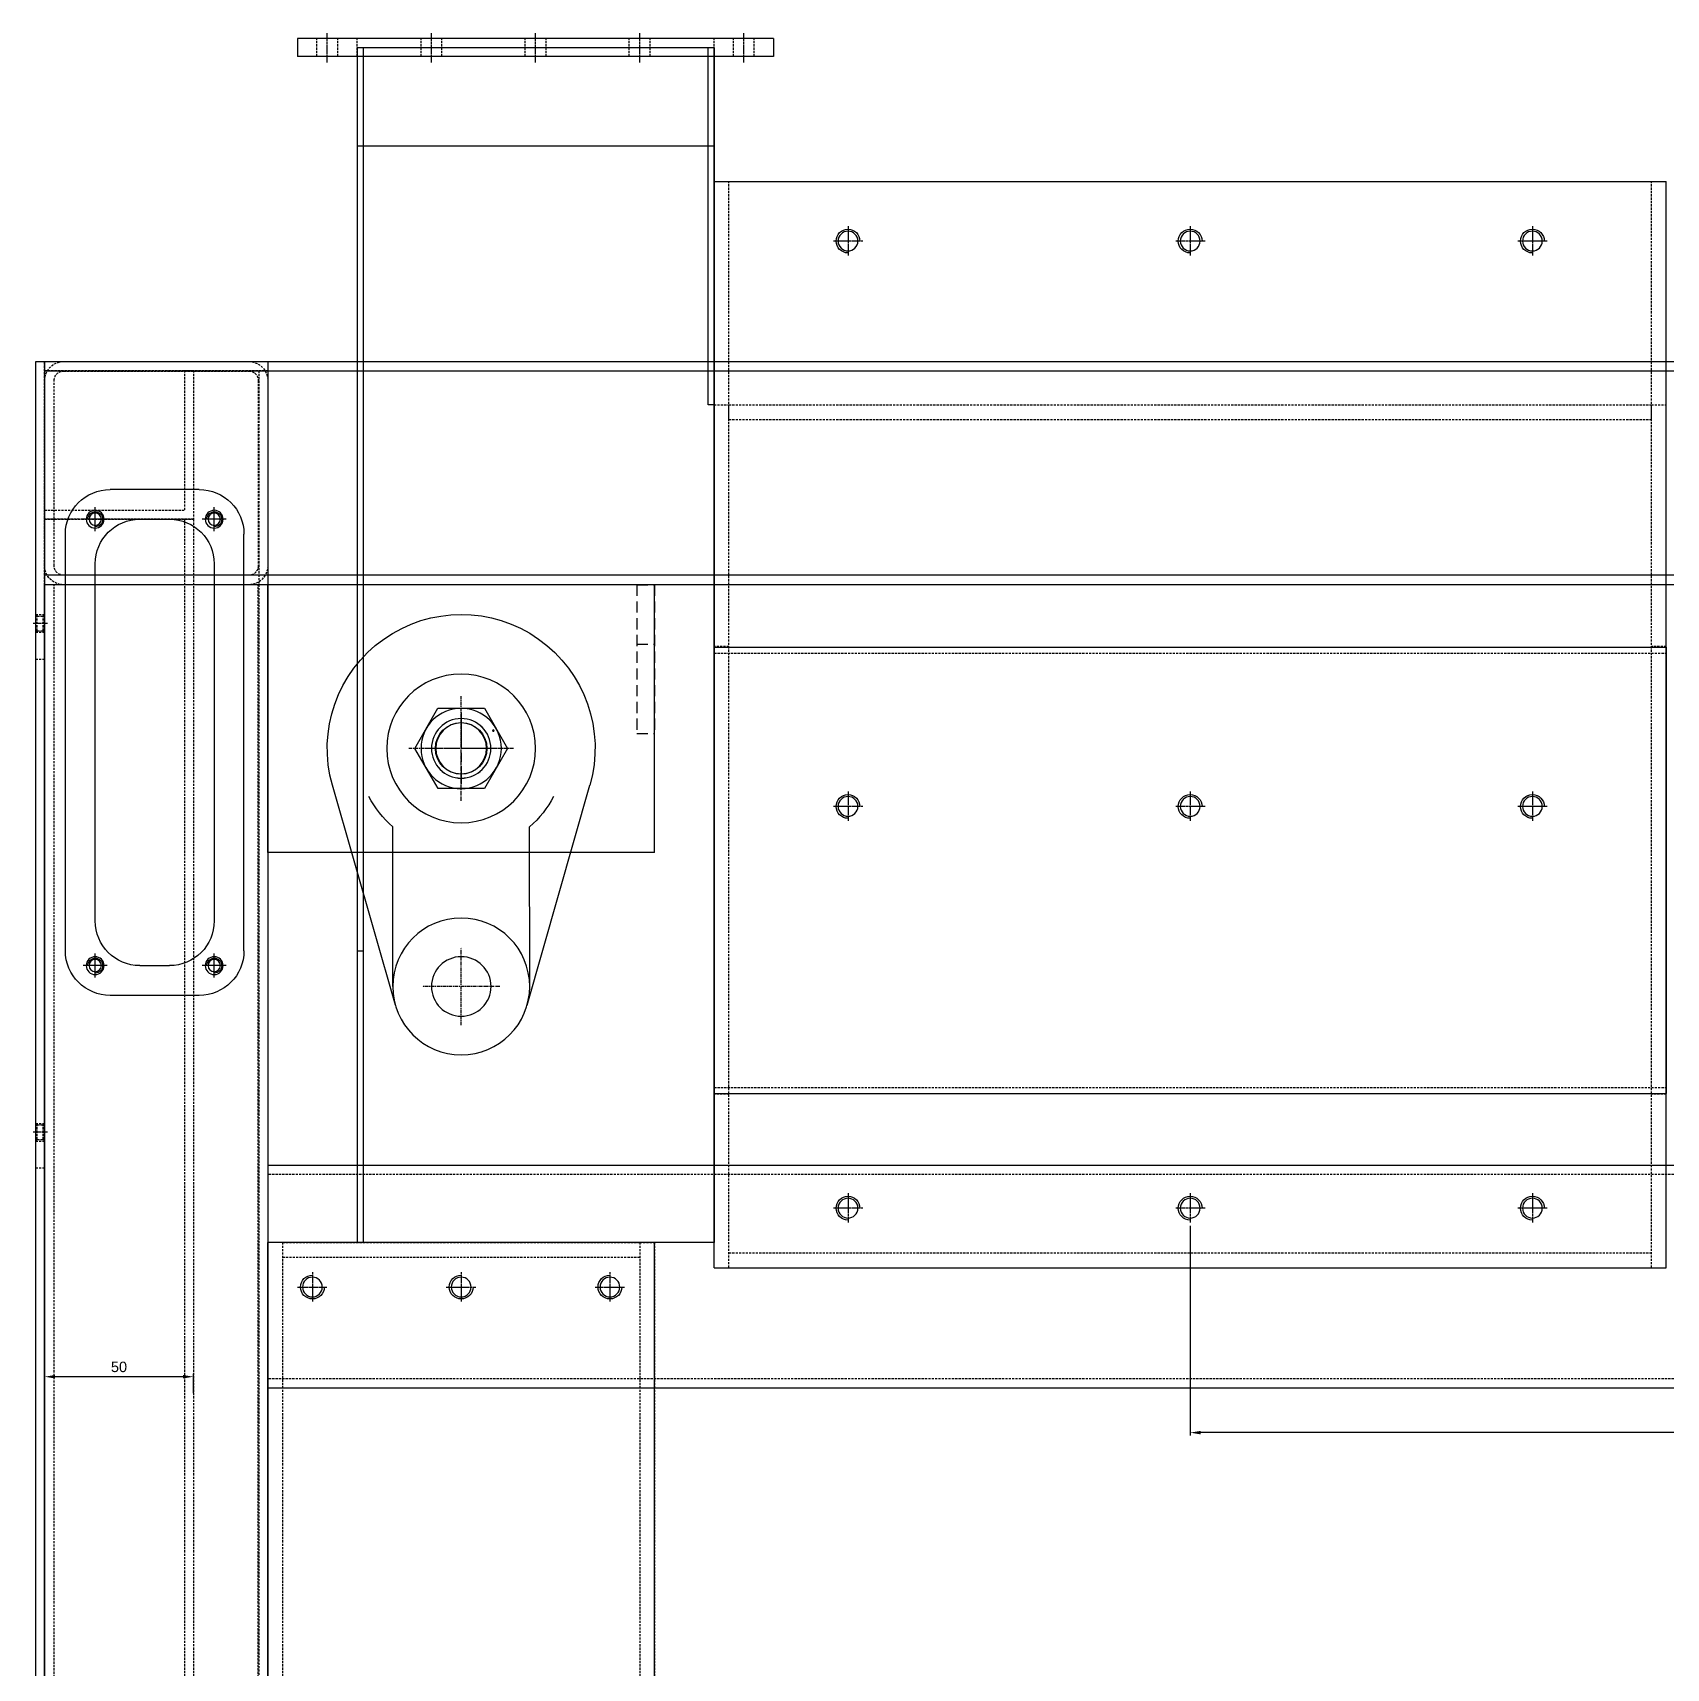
# Model space of a CAD drawing. Header units: millimetres. Extents: x -18234 to 26733, y 279 to 18488.
# Drawn here: x 20409 to 20958, y 9649 to 10198 of the extents above; entities that cross this region are included whole.
import ezdxf

# ---------------------------------------------------------------- set-up
doc = ezdxf.new("R2010")
doc.units = ezdxf.units.MM
for name, pattern in [('AM_ISO08W050', [18, 12, -1.5, 3, -1.5]), ('CENTER', [2, 1.25, -0.25, 0.25, -0.25]), ('HIDDEN', [0.375, 0.25, -0.125])]:
    doc.linetypes.add(name, pattern=pattern)
for name, color, linetype in [('BOM-UDEF', 3, 'Continuous'), ('CL', 1, 'CENTER'), ('H', 2, 'HIDDEN'), ('HL', 2, 'HIDDEN'), ('RD', 5, 'Continuous')]:
    doc.layers.add(name, color=color, linetype=linetype)
doc.styles.get("Standard").update_dxf_attribs({"font": 'arial.ttf'})
doc.dimstyles.new('사본 AM_ISO', dxfattribs={"dimtxt": 3.5, "dimasz": 3.5, "dimexe": 1, "dimexo": 1, "dimgap": 1.5, "dimtad": 1, "dimdsep": 46, "dimtxsty": 'Standard', "dimcen": 0, "dimclrd": 7, "dimclre": 7, "dimclrt": 2, "dimadec": 0, "dimazin": 2, "dimtp": 0.1, "dimtm": 0.1, "dimtfac": 0.71, "dimtmove": 0, "dimatfit": 3, "dimfxl": 8, "dimtfill": 1, "dimlwd": -1, "dimlwe": -1, "dimarcsym": 1})

# ---------------------------------------------------------------- blocks, each defined once
blk = doc.blocks.new('*D669')
at = {"color": 7, "linetype": 'ByBlock', "ltscale": 0.5, "transparency": 16777216}
for p, q in [((21448.31, 9820.17), (21448.31, 9726.83)), ((20798.31, 9797.28), (20798.31, 9726.83)), ((21444.81, 9727.83), (20801.81, 9727.83))]:
    blk.add_line(p, q, dxfattribs=at)
at = {"color": 7, "ltscale": 0.5, "transparency": 16777216}
for points in [[(20801.81, 9728.42), (20801.81, 9727.25), (20798.31, 9727.83)], [(21444.81, 9728.42), (21444.81, 9727.25), (21448.31, 9727.83)]]:
    blk.add_solid(points, dxfattribs=at)
at = {"layer": 'DEFPOINTS', "color": 0, "ltscale": 0.5, "transparency": 16777216}
for p in [(21448.31, 9821.17), (20798.31, 9798.28), (20798.31, 9727.83)]:
    blk.add_point(p, dxfattribs=at)
at = {"color": 2, "ltscale": 0.5, "transparency": 16777216, "insert": (21123.31, 9731.12), "char_height": 3.5, "attachment_point": 5, "bg_fill": 3, "box_fill_scale": 1.1, "bg_fill_color": 256, "bg_fill_true_color": 13158600, "bg_fill_transparency": 0}
blk.add_mtext('650', dxfattribs=at)
blk = doc.blocks.new('y8ll')
at = {"ltscale": 0.5}
for p, q in [((206532.54, 29889.07), (205707.54, 29889.07)), ((205707.54, 29889.07), (205707.54, 29814.07)), ((206532.54, 29889.07), (206532.54, 29814.07)), ((205707.54, 29814.07), (206532.54, 29814.07))]:
    blk.add_line(p, q, dxfattribs=at)
at = {"layer": 'HL', "ltscale": 3}
for p, q in [((205707.54, 29885.87), (206532.54, 29885.87)), ((205707.54, 29817.27), (206532.54, 29817.27))]:
    blk.add_line(p, q, dxfattribs=at)
blk = doc.blocks.new('875654')
at = {"layer": 'HL', "ltscale": 3}
for p, q in [((237346.1, 2606.34), (237283.9, 2606.34)), ((237277.5, 2599.94), (237277.5, 2537.74)), ((237280.7, 2599.94), (237280.7, 2537.74)), ((237346.1, 2603.14), (237283.9, 2603.14)), ((237349.3, 2537.74), (237349.3, 2599.94)), ((237352.5, 2537.74), (237352.5, 2599.94)), ((237283.9, 2534.54), (237346.1, 2534.54)), ((237283.9, 2531.34), (237346.1, 2531.34))]:
    blk.add_line(p, q, dxfattribs=at)
for centre, radius, start, end in [((237283.9, 2599.94), 6.4, 90, 180), ((237346.1, 2599.94), 6.4, 0, 90), ((237283.9, 2599.94), 3.2, 90, 180), ((237346.1, 2599.94), 3.2, 0, 90), ((237283.9, 2537.74), 6.4, 180, 270), ((237283.9, 2537.74), 3.2, 180, 270), ((237346.1, 2537.74), 6.4, 270, 0), ((237346.1, 2537.74), 3.2, 270, 0)]:
    blk.add_arc(centre, radius, start, end, dxfattribs=at)
blk = doc.blocks.new('5WW')
at = {"ltscale": 0.5}
for p, q in [((194368.82, 19052.97), (192913.82, 19052.97)), ((194368.82, 19052.97), (194368.82, 18977.97)), ((192913.82, 18977.97), (194368.82, 18977.97))]:
    blk.add_line(p, q, dxfattribs=at)
at = {"layer": 'HL', "ltscale": 3}
for p, q in [((192913.82, 19049.77), (194368.82, 19049.77)), ((192913.82, 18981.17), (194368.82, 18981.17))]:
    blk.add_line(p, q, dxfattribs=at)
blk = doc.blocks.new('567W')
at = {"ltscale": 0.5}
for p, q in [((198484.89, 18128.05), (197944.89, 18128.05)), ((197944.89, 18128.05), (197944.89, 18053.05)), ((198484.89, 18128.05), (198484.89, 18053.05)), ((197944.89, 18053.05), (198484.89, 18053.05))]:
    blk.add_line(p, q, dxfattribs=at)
at = {"layer": 'HL', "ltscale": 3}
for p, q in [((197944.89, 18124.85), (198484.89, 18124.85)), ((197944.89, 18056.25), (198484.89, 18056.25))]:
    blk.add_line(p, q, dxfattribs=at)
blk = doc.blocks.new('TUWW')
at = {"ltscale": 0.5}
blk.add_circle((205051.78, 17531.93), 3.32, dxfattribs=at)
at = {"color": 1, "ltscale": 0.5}
blk.add_arc((205051.78, 17531.93), 4, 270, 180, dxfattribs=at)
at = {"layer": 'CL', "ltscale": 0.5}
for p, q in [((205051.78, 17536.93), (205051.78, 17526.93)), ((205046.78, 17531.93), (205056.78, 17531.93))]:
    blk.add_line(p, q, dxfattribs=at)
blk = doc.blocks.new('6rwrw')
at = {"color": 6, "ltscale": 0.5}
for p, q in [((112358.2, -24198.7), (112358.2, -23833.7)), ((112358.2, -23833.7), (112678.2, -23833.7)), ((112678.2, -24198.7), (112678.2, -23833.7)), ((112358.2, -24198.7), (112678.2, -24198.7))]:
    blk.add_line(p, q, dxfattribs=at)
at = {"extrusion": (0, 0, -1), "zscale": -1}
for p in [(-317454.98, -41385.63), (-317569.98, -41385.63), (-317684.98, -41385.63), (-317454.98, -41575.63), (-317569.98, -41575.63), (-317684.98, -41575.63), (-317454.98, -41710.63), (-317569.98, -41710.63), (-317684.98, -41710.63)]:
    blk.add_blockref('TUWW', p, dxfattribs=at)
blk = doc.blocks.new('56rtw')
at = {"layer": 'HL', "ltscale": 3}
for p, q in [((112364.2, -24436.14), (112364.2, -24431.14)), ((112364.2, -24431.14), (112674.2, -24431.14)), ((112364.2, -24436.14), (112674.2, -24436.14)), ((112674.2, -24436.14), (112674.2, -24431.14))]:
    blk.add_line(p, q, dxfattribs=at)
blk = doc.blocks.new('ruwrwr')
at = {"layer": 'HL', "ltscale": 3}
for p, q in [((111758.22, -24436.14), (111758.22, -24431.14)), ((112123.22, -24431.14), (111758.22, -24431.14)), ((112123.22, -24436.14), (111758.22, -24436.14)), ((111833.22, -24436.14), (111833.22, -24431.14)), ((111914.47, -24431.14), (111914.47, -24436.14)), ((112064.97, -24431.14), (112064.97, -24436.14)), ((112123.22, -24436.14), (112123.22, -24431.14))]:
    blk.add_line(p, q, dxfattribs=at)
blk = doc.blocks.new('9wtew')
at = {"color": 6}
for name, p in [('6rwrw', (0, 965.68)), ('56rtw', (-1, 1488.12)), ('56rtw', (-1, 1203.12))]:
    blk.add_blockref(name, p, dxfattribs=at)
at = {"color": 6, "rotation": 270}
for p in [(136794.33, 88890.2), (137109.33, 88890.2)]:
    blk.add_blockref('ruwrwr', p, dxfattribs=at)
blk = doc.blocks.new('oisef')
at = {"color": 6, "ltscale": 0.5}
for p, q in [((110821.03, -22771.81), (111141.03, -22771.81)), ((110821.03, -22771.81), (110821.03, -22921.81)), ((111141.03, -22771.81), (111141.03, -22921.81)), ((110821.03, -22921.81), (111141.03, -22921.81))]:
    blk.add_line(p, q, dxfattribs=at)
at = {"layer": 'HL', "ltscale": 3}
for p, q in [((110821.03, -22773.81), (111141.03, -22773.81)), ((110821.03, -22919.81), (111141.03, -22919.81))]:
    blk.add_line(p, q, dxfattribs=at)
blk = doc.blocks.new('56ertew')
at = {"color": 6, "ltscale": 0.5}
for p, q in [((110821.03, -23800.56), (110821.03, -23950.56)), ((110821.03, -23800.56), (111141.03, -23800.56)), ((111141.03, -23800.56), (111141.03, -23950.56)), ((110821.03, -23950.56), (111141.03, -23950.56))]:
    blk.add_line(p, q, dxfattribs=at)
blk = doc.blocks.new('6uwew')
at = {"color": 6}
for name, p in [('oisef', (0, -148.93)), ('56ertew', (0, 879.83))]:
    blk.add_blockref(name, p, dxfattribs=at)
blk = doc.blocks.new('673')
at = {"color": 6}
for name, p in [('9wtew', (-1608.86, -32.5)), ('6uwew', (-71.69, -136.28))]:
    blk.add_blockref(name, p, dxfattribs=at)
blk = doc.blocks.new('ruwtt')
at = {"color": 6, "ltscale": 0.5}
for p, q in [((114477.46, -24283.23), (114477.46, -24153.23)), ((114477.46, -24153.23), (114697.46, -24153.23)), ((114697.46, -24283.23), (114697.46, -24153.23)), ((114477.46, -24283.23), (114697.46, -24283.23))]:
    blk.add_line(p, q, dxfattribs=at)
at = {"extrusion": (0, 0, -1), "zscale": -1}
for p in [(-319544.24, -41700.16), (-319734.24, -41700.16), (-319544.24, -41750.16), (-319734.24, -41750.16), (-319544.24, -41800.16), (-319734.24, -41800.16)]:
    blk.add_blockref('TUWW', p, dxfattribs=at)
blk = doc.blocks.new('76iw')
at = {"layer": 'HL', "ltscale": 3}
for p, q in [((114477.46, -24486.01), (114477.46, -24481.01)), ((114697.46, -24481.01), (114477.46, -24481.01)), ((114697.46, -24486.01), (114477.46, -24486.01)), ((114697.46, -24486.01), (114697.46, -24481.01))]:
    blk.add_line(p, q, dxfattribs=at)
blk = doc.blocks.new('i83e')
at = {"layer": 'HL', "ltscale": 3}
for p, q in [((114073.18, -24486.01), (114073.18, -24481.01)), ((114193.18, -24481.01), (114073.18, -24481.01)), ((114193.18, -24486.01), (114073.18, -24486.01)), ((114193.18, -24486.01), (114193.18, -24481.01))]:
    blk.add_line(p, q, dxfattribs=at)
blk = doc.blocks.new('6uwte')
at = {"color": 6}
for name, p in [('ruwtt', (0, 655.7)), ('76iw', (0, 983.48))]:
    blk.add_blockref(name, p, dxfattribs=at)
at = {"color": 6, "xscale": -1}
for name, p, rotation in [('i83e', (138963.47, -137695.71), 270), ('76iw', (0, -48108.54), 180)]:
    blk.add_blockref(name, p, dxfattribs=dict(at, rotation=rotation))
at = {"color": 6, "rotation": 90}
blk.add_blockref('i83e', (90211.45, -137695.71), dxfattribs=at)
blk = doc.blocks.new('7ett')
at = {"ltscale": 0.5}
for q in [(110182.17, -26657.2), (110792.17, -25672.2)]:
    blk.add_line((110182.17, -25672.2), q, dxfattribs=at)
blk = doc.blocks.new('5tu4t')
at = {"color": 6}
for name, p in [('673', (5343.51, -928.8)), ('7ett', (5685.68, 1782.38))]:
    blk.add_blockref(name, p, dxfattribs=at)
at = {"color": 0, "extrusion": (0, 0, -1), "zscale": -1}
blk.add_blockref('875654', (-353220.35, -26496.16), dxfattribs=at)
at = {"extrusion": (0, 0, -1), "zscale": -1}
for name, p in [('5WW', (-310236.67, -42942.79)), ('567W', (-314427.74, -42287.87))]:
    blk.add_blockref(name, p, dxfattribs=at)
at = {"color": 0, "extrusion": (0, 0, -1), "zscale": -1, "rotation": 90}
blk.add_blockref('y8ll', (-86053.78, -230497.36), dxfattribs=at)
at = {"color": 6, "rotation": 90}
blk.add_blockref('6uwte', (92445.32, -138883.28), dxfattribs=at)
blk = doc.blocks.new('y4ee')
at = {"ltscale": 0.5}
blk.add_circle((159827.27, 26534.39), 2.07, dxfattribs=at)
at = {"color": 1, "ltscale": 0.5}
blk.add_arc((159827.27, 26534.39), 2.5, 270, 180, dxfattribs=at)
at = {"layer": 'CL', "ltscale": 0.5}
for p, q in [((159827.27, 26537.89), (159827.27, 26530.89)), ((159823.77, 26534.39), (159830.77, 26534.39))]:
    blk.add_line(p, q, dxfattribs=at)
blk = doc.blocks.new('56ertet')
at = {"layer": 'CL', "ltscale": 0.5}
blk.add_line((163010.09, 32886.01), (163005.09, 32886.01), dxfattribs=at)
at = {"layer": 'HL', "ltscale": 3}
for p, q in [((163006.09, 32889.01), (163006.63, 32888.46)), ((163006.09, 32889.01), (163009.09, 32889.01)), ((163006.63, 32888.46), (163006.63, 32883.55)), ((163006.63, 32888.46), (163008.55, 32888.46)), ((163008.55, 32888.46), (163009.09, 32889.01)), ((163008.55, 32888.46), (163008.55, 32883.55)), ((163006.09, 32883.01), (163006.63, 32883.55)), ((163006.09, 32883.01), (163009.09, 32883.01)), ((163006.63, 32883.55), (163008.55, 32883.55)), ((163008.55, 32883.55), (163009.09, 32883.01))]:
    blk.add_line(p, q, dxfattribs=at)
blk = doc.blocks.new('r6werw4t')
at = {"ltscale": 0.5}
for p, q in [((165472.76, 36093.26), (164562.76, 36093.26)), ((165472.76, 36015.26), (165472.76, 36093.26)), ((165404.76, 36075.26), (165284.76, 36075.26)), ((165269.76, 36050.26), (165269.76, 36060.26)), ((165419.76, 36050.26), (165419.76, 36060.26)), ((165284.76, 36035.26), (165404.76, 36035.26)), ((164562.76, 36015.26), (165472.76, 36015.26))]:
    blk.add_line(p, q, dxfattribs=at)
for centre, start, end in [((165284.76, 36060.26), 90, 180), ((165404.76, 36060.26), 0, 90), ((165284.76, 36050.26), 180, 270), ((165404.76, 36050.26), 270, 0)]:
    blk.add_arc(centre, 15, start, end, dxfattribs=at)
at = {"layer": 'HL', "ltscale": 3}
for p, q in [((165469.76, 36018.26), (165469.76, 36093.26)), ((164562.76, 36018.26), (165472.76, 36018.26)), ((165201.76, 36015.26), (165201.76, 36018.26)), ((165372.76, 36015.26), (165372.76, 36018.26))]:
    blk.add_line(p, q, dxfattribs=at)
at = {"color": 6}
for p in [(5442.48, 9540.88), (5592.48, 9540.88), (5442.48, 9500.88), (5592.48, 9500.88)]:
    blk.add_blockref('y4ee', p, dxfattribs=at)
at = {"rotation": 90}
for p in [(198099.76, -126990.82), (198270.76, -126990.82)]:
    blk.add_blockref('56ertet', p, dxfattribs=at)
blk = doc.blocks.new('eywerw')
at = {"ltscale": 0.5}
blk.add_circle((158547.68, 31157.1), 3, dxfattribs=at)
at = {"layer": 'CL', "ltscale": 0.5}
for p, q in [((158547.68, 31161.13), (158547.68, 31153.07)), ((158543.65, 31157.1), (158551.7, 31157.1))]:
    blk.add_line(p, q, dxfattribs=at)
blk = doc.blocks.new('5ywrw')
at = {"ltscale": 0.5}
for p, q in [((158520.19, 31242.74), (158660.19, 31242.74)), ((158505.19, 31227.74), (158505.19, 31197.74)), ((158675.19, 31227.74), (158675.19, 31197.74)), ((158520.19, 31182.74), (158660.19, 31182.74))]:
    blk.add_line(p, q, dxfattribs=at)
for centre, start, end in [((158520.19, 31227.74), 90, 180), ((158660.19, 31227.74), 0, 90), ((158520.19, 31197.74), 180, 270), ((158660.19, 31197.74), 270, 0)]:
    blk.add_arc(centre, 15, start, end, dxfattribs=at)
for p in [(-32.49, 75.64), (117.51, 75.64), (-32.49, 35.64), (117.51, 35.64)]:
    blk.add_blockref('eywerw', p)
blk = doc.blocks.new('t7werwt')
at = {"layer": 'HL', "ltscale": 3}
for p, q in [((164615.76, 33415.3), (164615.76, 33365.3)), ((165419.76, 33415.3), (164615.76, 33415.3)), ((165419.76, 33412.3), (164615.76, 33412.3)), ((165419.76, 33415.3), (165419.76, 33365.3)), ((165419.76, 33365.3), (164615.76, 33365.3))]:
    blk.add_line(p, q, dxfattribs=at)
blk = doc.blocks.new('7twrr')
at = {"layer": 'HL', "ltscale": 3}
for p, q in [((155237.37, 35893.62), (155237.37, 35943.62)), ((155287.37, 35943.62), (155237.37, 35943.62)), ((155287.37, 35940.62), (155240.37, 35940.62)), ((155240.37, 35893.62), (155240.37, 35940.62)), ((155287.37, 35940.62), (155287.37, 35943.62)), ((155240.37, 35893.62), (155237.37, 35893.62))]:
    blk.add_line(p, q, dxfattribs=at)
blk = doc.blocks.new('578w4w')
at = {"layer": 'HL', "ltscale": 3}
for p, q in [((163133.56, 33730.06), (163133.56, 33680.06)), ((163937.56, 33730.06), (163133.56, 33730.06)), ((163937.56, 33727.06), (163133.56, 33727.06)), ((163937.56, 33730.06), (163937.56, 33680.06)), ((163937.56, 33680.06), (163133.56, 33680.06))]:
    blk.add_line(p, q, dxfattribs=at)
blk = doc.blocks.new('56w4w')
at = {"layer": 'HL', "ltscale": 3}
for p, q in [((163987.56, 34196.27), (163083.56, 34196.27)), ((163987.56, 34193.27), (163083.56, 34193.27)), ((163987.56, 34121.27), (163987.56, 34196.27)), ((163987.56, 34121.27), (163083.56, 34121.27))]:
    blk.add_line(p, q, dxfattribs=at)
blk = doc.blocks.new('6uwtrt')
for name, p in [('r6werw4t', (-3640.08, 0)), ('56w4w', (-2157.89, 1896.99)), ('5ywrw', (3114.48, 4842.52)), ('t7werwt', (-3640.08, 2652.97)), ('578w4w', (-2157.89, 2338.2)), ('7twrr', (6542.31, 124.65))]:
    blk.add_blockref(name, p)
blk = doc.blocks.new('5uwerwt')
at = {"rotation": 90}
blk.add_blockref('6uwtrt', (192830.5, -128822.19), dxfattribs=at)
blk = doc.blocks.new('*D680')
at = {"color": 7, "linetype": 'ByBlock', "ltscale": 0.5, "transparency": 16777216}
for p, q in [((20413.31, 9741.1), (20413.31, 9747.63)), ((20459.81, 9746.63), (20416.81, 9746.63)), ((20463.31, 9741.1), (20463.31, 9747.63))]:
    blk.add_line(p, q, dxfattribs=at)
at = {"color": 7, "ltscale": 0.5, "transparency": 16777216}
for points in [[(20416.81, 9747.21), (20416.81, 9746.04), (20413.31, 9746.63)], [(20459.81, 9747.21), (20459.81, 9746.04), (20463.31, 9746.63)]]:
    blk.add_solid(points, dxfattribs=at)
at = {"layer": 'DEFPOINTS', "color": 0, "ltscale": 0.5, "transparency": 16777216}
for p in [(20413.31, 9746.63), (20413.31, 9740.1), (20463.31, 9740.1)]:
    blk.add_point(p, dxfattribs=at)
at = {"color": 2, "ltscale": 0.5, "transparency": 16777216, "insert": (20438.31, 9749.91), "char_height": 3.5, "attachment_point": 5, "bg_fill": 3, "box_fill_scale": 1.1, "bg_fill_color": 256, "bg_fill_true_color": 13158600, "bg_fill_transparency": 0}
blk.add_mtext('50', dxfattribs=at)
blk = doc.blocks.new('tyjurer')
at = {"layer": 'CL', "ltscale": 0.5}
blk.add_line((285241.21, 11093.09), (285251.21, 11093.09), dxfattribs=at)
at = {"layer": 'HL', "ltscale": 3}
for p, q in [((285243.21, 11096.59), (285249.21, 11096.59)), ((285243.21, 11089.59), (285249.21, 11089.59))]:
    blk.add_line(p, q, dxfattribs=at)
blk = doc.blocks.new('4werwt2')
at = {"color": 6, "ltscale": 0.5}
for p, q in [((217117.8, 19314.09), (217117.8, 19308.09)), ((217117.8, 19314.09), (217277.8, 19314.09)), ((217277.8, 19314.09), (217277.8, 19308.09)), ((217117.8, 19308.09), (217277.8, 19308.09))]:
    blk.add_line(p, q, dxfattribs=at)
at = {"layer": 'HL', "ltscale": 3}
for p, q in [((217137.8, 19308.09), (217137.8, 19314.09)), ((217257.8, 19308.09), (217257.8, 19314.09))]:
    blk.add_line(p, q, dxfattribs=at)
at = {"color": 6, "rotation": 90}
for p in [(228220.89, -265935.13), (228255.89, -265935.13), (228290.89, -265935.13), (228325.89, -265935.13), (228360.89, -265935.13)]:
    blk.add_blockref('tyjurer', p, dxfattribs=at)
blk = doc.blocks.new('ertywtw')
at = {"color": 6, "ltscale": 0.5}
for p, q in [((115426.14, -27307.12), (115546.14, -27307.12)), ((115426.14, -27307.12), (115426.14, -27708.62)), ((115428.14, -27307.12), (115428.14, -27708.62)), ((115544.14, -27427.12), (115544.14, -27307.12)), ((115546.14, -27427.12), (115546.14, -27307.12)), ((115546.14, -27307.12), (115546.14, -27708.62)), ((115546.14, -27427.12), (115544.14, -27427.12)), ((115426.14, -27610.62), (115428.14, -27610.62)), ((115546.14, -27708.62), (115426.14, -27708.62))]:
    blk.add_line(p, q, dxfattribs=at)
blk = doc.blocks.new('hukse')
at = {"color": 6, "ltscale": 0.5}
for p, q in [((115426.14, -28035.45), (115426.14, -28068.45)), ((115426.14, -28035.45), (115546.14, -28035.45)), ((115546.14, -28035.45), (115546.14, -28068.45)), ((115426.14, -28068.45), (115546.14, -28068.45))]:
    blk.add_line(p, q, dxfattribs=at)
blk = doc.blocks.new('7et')
at = {"xscale": -1}
blk.add_blockref('4werwt2', (332683.94, -46618.21), dxfattribs=at)
at = {"color": 6}
for name, p in [('ertywtw', (0, 0)), ('hukse', (0, 728.33))]:
    blk.add_blockref(name, p, dxfattribs=at)
blk = doc.blocks.new('yiiyik')
at = {"ltscale": 0.5}
for p, q in [((205215.39, 28869.14), (202315.39, 28869.14)), ((205215.39, 28869.14), (205215.39, 28794.14)), ((202315.39, 28794.14), (205215.39, 28794.14))]:
    blk.add_line(p, q, dxfattribs=at)
at = {"layer": 'HL', "ltscale": 3}
for p, q in [((202315.39, 28865.94), (205215.39, 28865.94)), ((202315.39, 28797.34), (205215.39, 28797.34))]:
    blk.add_line(p, q, dxfattribs=at)
blk = doc.blocks.new('5ysrgsds')
at = {"color": 1, "linetype": 'AM_ISO08W050'}
for p, q in [((32769.17, -91740.58), (32769.17, -91764.58)), ((32757.17, -91752.58), (32781.17, -91752.58))]:
    blk.add_line(p, q, dxfattribs=at)
at = {"color": 3}
blk.add_circle((32769.17, -91752.58), 8.65, dxfattribs=at)
at = {"color": 1}
blk.add_arc((32769.17, -91752.58), 10, 270, 180, dxfattribs=at)
blk = doc.blocks.new('turwt')
at = {"color": 3}
for p, q in [((209511.67, 17710.88), (209421.67, 17710.88)), ((209421.67, 17710.88), (209421.67, 17580.88)), ((209511.67, 17710.88), (209511.67, 17580.88)), ((209511.67, 17580.88), (209421.67, 17580.88))]:
    blk.add_line(p, q, dxfattribs=at)
blk.add_blockref('5ysrgsds', (176707.5, 109398.46), dxfattribs=at)
blk = doc.blocks.new('6erwt')
at = {"layer": 'H', "ltscale": 15}
for p, q in [((209894.97, 17670.64), (209894.97, 17676.64)), ((209894.97, 17676.64), (209944.97, 17676.64)), ((209914.97, 17670.64), (209914.97, 17676.64)), ((209944.97, 17670.64), (209944.97, 17676.64)), ((209894.97, 17670.64), (209944.97, 17670.64))]:
    blk.add_line(p, q, dxfattribs=at)
blk = doc.blocks.new('HS_BOM', base_point=(-3113.55, 16316.28))
at = {"layer": 'BOM-UDEF'}
blk.add_circle((-3113.55, 16316.28), 0.25, dxfattribs=at)
blk = doc.blocks.new('jt-m20앙카조절좌-b')
for p, q in [((63882.05, 12636.07), (63956, 12657.24)), ((63888.38, 12636.96), (63942, 12636.96)), ((63968.38, 12629.55), (63954.88, 12621.76)), ((63981.88, 12621.76), (63968.38, 12629.55)), ((63954.88, 12621.76), (63954.88, 12606.17)), ((63981.88, 12606.17), (63981.88, 12621.76)), ((63954.88, 12606.17), (63968.38, 12598.37)), ((63968.38, 12598.37), (63981.88, 12606.17)), ((63882.05, 12591.85), (63956, 12570.69)), ((63888.38, 12590.96), (63942, 12590.96))]:
    blk.add_line(p, q)
for centre, radius in [((63888.38, 12613.96), 23), ((63968.38, 12613.96), 25), ((63968.38, 12613.96), 13.5), ((63888.38, 12613.96), 10), ((63968.38, 12613.96), 8.56)]:
    blk.add_circle(centre, radius)
for radius, start, end in [(45.01, 254.0289, 105.9711), (35, 117.4585, 138.9177), (35, 221.0823, 242.5415)]:
    blk.add_arc((63968.38, 12613.96), radius, start, end)
at = {"layer": 'CL'}
for p, q in [((63968.38, 12631.54), (63968.38, 12596.38)), ((63888.38, 12626.96), (63888.38, 12600.96)), ((63875.38, 12613.96), (63901.38, 12613.96)), ((63950.8, 12613.96), (63985.96, 12613.96))]:
    blk.add_line(p, q, dxfattribs=at)
at = {"layer": 'RD'}
blk.add_circle((63968.38, 12613.96), 10, dxfattribs=at)
at = {"layer": 'BOM-UDEF'}
blk.add_blockref('HS_BOM', (63974.38, 12624.76), dxfattribs=at)
blk = doc.blocks.new('etqwrw')
at = {"color": 0, "rotation": 270}
for name, p in [('turwt', (193448.45, 226652.08)), ('6erwt', (193482.69, 227125.38))]:
    blk.add_blockref(name, p, dxfattribs=at)
at = {"extrusion": (0, 0, -1), "zscale": -1, "rotation": 89.98150622363195}
blk.add_blockref('jt-m20앙카조절좌-b', (-198501.02, -46797.05), dxfattribs=at)
blk = doc.blocks.new('rtyfgdhdghfh')
at = {"color": 0}
for name, p in [('yiiyik', (-194712.33, -121611.84)), ('875654', (-226849.44, -95349.05))]:
    blk.add_blockref(name, p, dxfattribs=at)
at = {"color": 0, "xscale": -1}
blk.add_blockref('etqwrw', (221457.4, -110048.11), dxfattribs=at)
at = {"color": 0, "rotation": 90}
blk.add_blockref('y8ll', (40317.14, -299350.25), dxfattribs=at)
blk = doc.blocks.new('sdafasfdasdfasffasdfas')
at = {"color": 6}
blk.add_blockref('7et', (-94907.827, 37500.398), dxfattribs=at)
at = {"color": 6, "ltscale": 0.5}
dim = blk.add_linear_dim(base=(20798.308, 9727.832), p1=(21448.308, 9821.171), p2=(20798.308, 9798.276), dimstyle='사본 AM_ISO', dxfattribs=at)
dim.commit()
dim.dimension.update_dxf_attribs({"geometry": '*D669', "text_midpoint": (21123.308, 9731.119)})
at = {"color": 6}
blk.add_blockref('5tu4t', (-95454.544, 33977.592), dxfattribs=at)
at = {"xscale": -1}
blk.add_blockref('5uwerwt', (177225.543, -22922.704), dxfattribs=at)
at = {"color": 6, "ltscale": 0.5}
dim = blk.add_linear_dim(base=(20413.308, 9746.627), p1=(20463.308, 9740.103), p2=(20413.308, 9740.103), dimstyle='사본 AM_ISO', dxfattribs=at)
dim.commit()
dim.dimension.update_dxf_attribs({"geometry": '*D680', "text_midpoint": (20438.308, 9749.914)})
at = {"xscale": -1}
blk.add_blockref('rtyfgdhdghfh', (30916.373, 102830.483), dxfattribs=at)

msp = doc.modelspace()

# ---------------------------------------------------------------- block references
msp.add_blockref('sdafasfdasdfasffasdfas', (0, 0))

doc.saveas('drawing.dxf')
